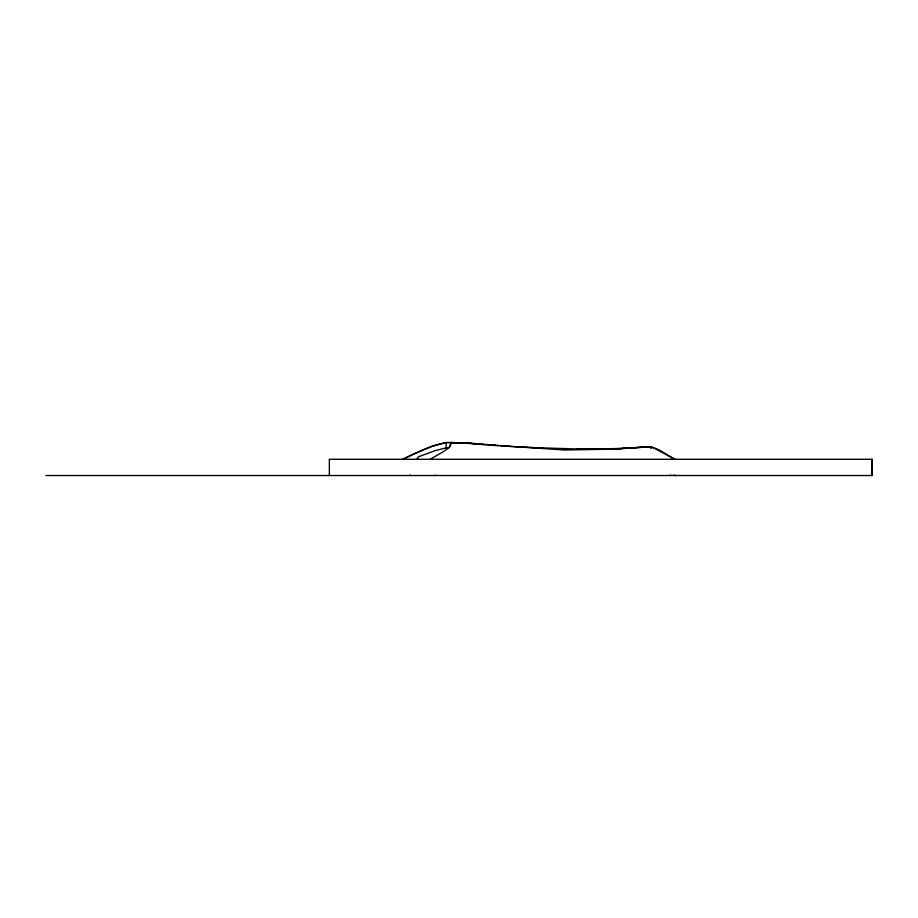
<?xml version="1.0" encoding="UTF-8"?>
<svg xmlns="http://www.w3.org/2000/svg" width="918" height="918" viewBox="0 0 918 918"><rect width="100%" height="100%" fill="white"/><g stroke="black" fill="none" stroke-linecap="round" stroke-linejoin="round"><path stroke-width="1.38" d="M450.313 446.561L450.371 442.499L451.61 442.522M450.371 442.843L453.767 442.648M447.055 442.487L446.217 442.476L446.091 447.892L435.075 450.669L418.642 456.728L417.139 458.426L418.034 459.287M430.37 459.287C435.97 455.248 451.954 448.822 450.945 442.774M435.752 475.122L434.937 475.524M411.838 454.835L402.681 459.287C417.461 452.769 432.321 443.83 448.73 442.522M412.71 454.421L431.885 446.446L446.217 442.476M409.233 475.524L410.289 475.065M623.311 448.34L641.877 447.284M646.605 446.974C657.254 446.068 665.802 455.121 675.051 459.287L651.321 446.653L651.436 447.995M640.294 447.399L648.177 446.859M635.566 447.709L620.947 448.638M626.099 448.328L627.671 448.225M638.962 447.445L641.418 447.284M651.401 447.468L650.38 446.71L632.422 447.835M624.033 448.454L625.066 448.397M638.148 447.491L634.051 447.743M621.979 448.581L616.839 448.879M630.781 447.938L621.452 448.432M619.925 448.707L614.773 448.994M612.719 449.097L615.806 448.936M613.752 449.051L608.932 449.292M610.654 449.212L564.559 449.992L508.423 446.194M617.734 448.604L622.381 448.386M620.522 448.477L584.296 449.2L534.54 447.651M614.934 448.73L616.804 448.65M614.004 448.764L609.345 448.925M600.946 449.131L576.745 449.097M45.9 475.524L872.1 475.524L872.1 459.287L329.344 459.287L329.355 475.524M450.864 442.51L462.741 442.855M446.091 447.892L448.994 447.95M447.892 442.51L451.243 442.579M452.081 442.602L469.064 443.417M454.605 442.671L456.292 442.728M457.13 442.763L459.654 442.878M530.535 447.479L533.737 447.617M532.933 447.582L535.332 447.686M524.958 447.238L531.338 447.514M462.11 442.832L463.992 442.912M463.051 442.866L466.872 443.061M527.345 447.341L528.148 447.376M518.073 446.905L523.398 447.169M522.64 447.123L525.75 447.273M464.301 442.924L472.311 443.405M518.842 446.94L513.77 446.676M512.864 446.618L503.121 446.022M467.629 443.107L470.647 443.291M501.366 445.907L503.707 446.068M500.78 445.873L501.951 445.941M471.198 443.337L476.304 443.715M497.384 445.632L498.359 445.7M468.57 443.383L473.309 443.738M495.1 445.471L497.866 445.666M494.572 445.173L509.169 446.251M495.468 445.494L488.078 444.943M473.424 443.486L475.088 443.612M494.963 445.196L477.199 443.784M487.045 444.587L488.169 444.679M476.006 443.692L477.498 443.807M473.103 443.727L474.801 443.864M483.935 444.61L486.104 444.794M475.306 443.899L482.478 444.496M481.732 444.438L484.176 444.633M675.923 475.524L673.697 475.122M671.253 475.524L670.163 475.076M673.651 458.954L674.363 459.287L671.574 457.979L672.94 458.621M651.723 447.674L650.38 446.71L650.495 448.064M872.02 459.287L872.02 475.524"/></g></svg>
